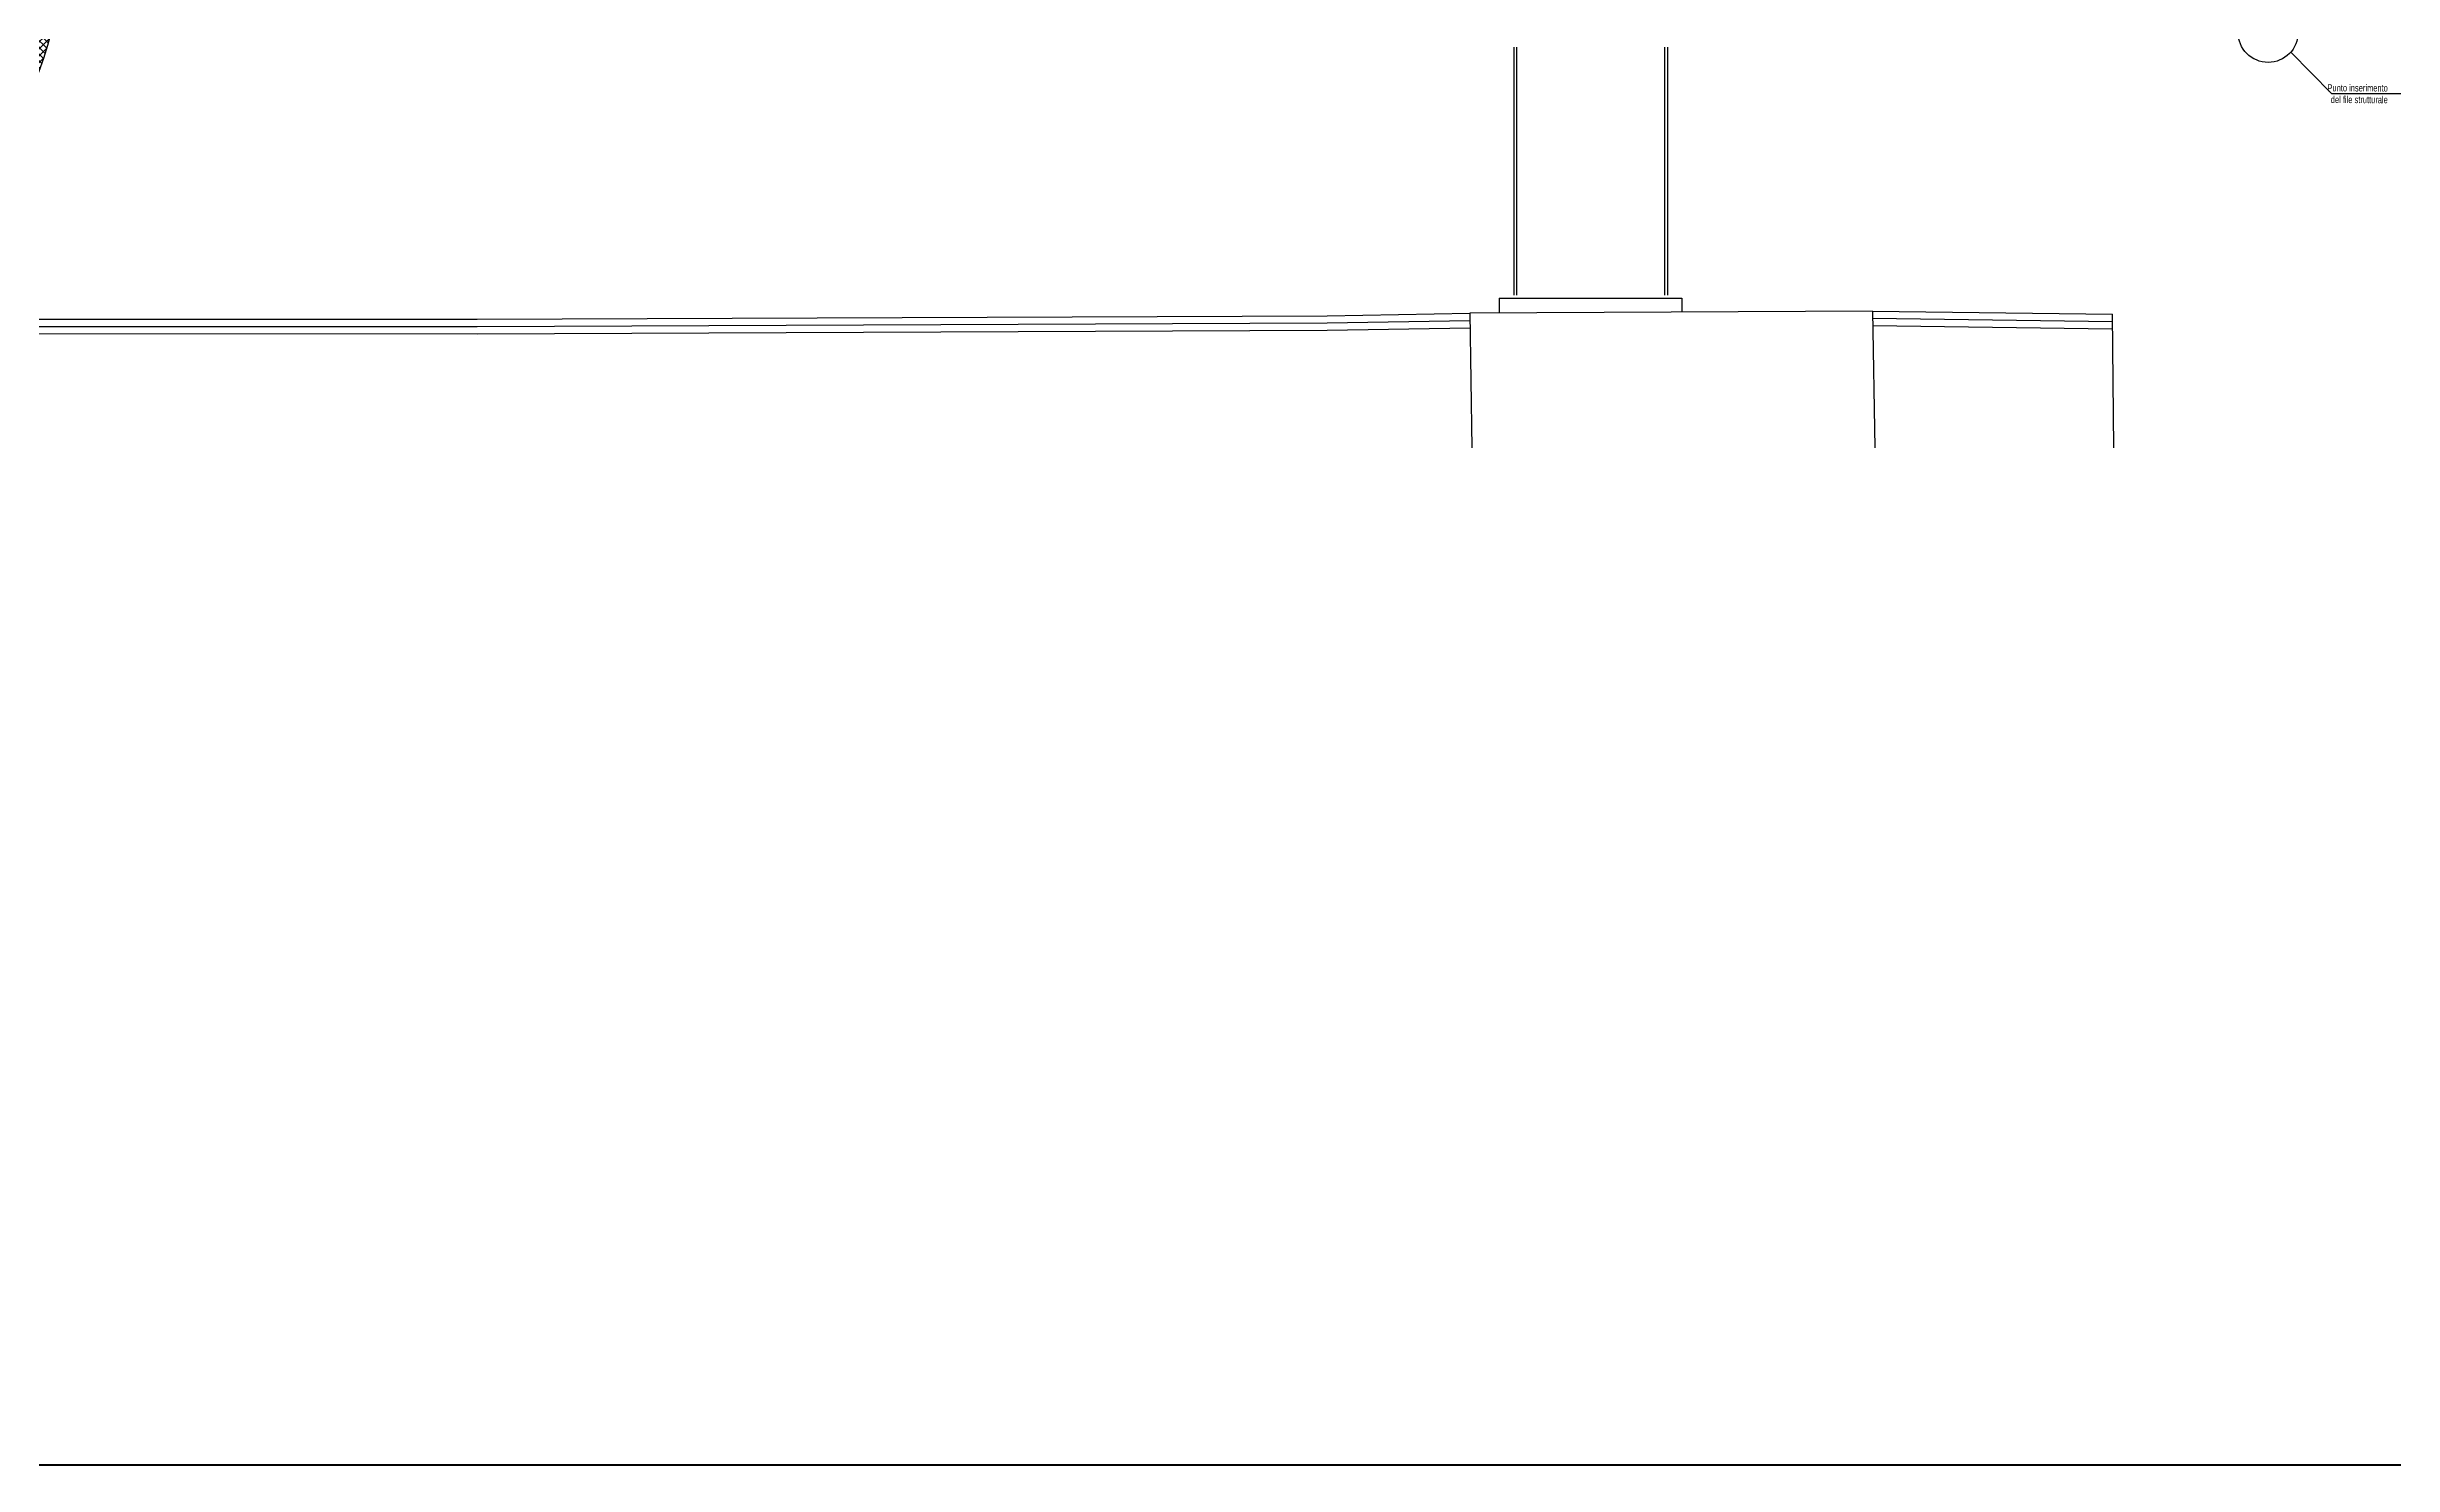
# Model space of a CAD drawing. Header units: millimetres. Extents: x -3782782348 to 131293, y -36553 to 57271.
# Drawn here: x 94668 to 99543, y 31795 to 34743 of the extents above; entities that cross this region are included whole.
import ezdxf

# ---------------------------------------------------------------- set-up
doc = ezdxf.new("R2010")
doc.units = ezdxf.units.MM
doc.header["$LTSCALE"] = 0.01
doc.layers.add('tubi_uta', color=253, linetype='Continuous', lineweight=50)
doc.layers.add('X_MURI', color=8, linetype='Continuous')
doc.styles.add('QUOTE', font='simplex.shx', dxfattribs={"width": 0.7})
pattern_1 = [(45, (96724.817, -16956.502), (-7.0710678, 7.0710678), []), (135, (96724.817, -16956.502), (-7.0710678, -7.0710678), [])]

msp = doc.modelspace()

# ---------------------------------------------------------------- hatches: boundary and pattern name
at = {"layer": 'X_MURI', "ltscale": 4}
h = msp.add_hatch(dxfattribs=at)
h.set_pattern_fill('_USER', color=256, scale=10, angle=45, style=0, double=1, pattern_type=0)
h.set_pattern_definition(pattern_1)
h.paths.add_polyline_path([(94703.5, 35226), (94673.5, 35226), (94673.5, 35137.3), (94703.5, 35132.7)])
h.paths.add_polyline_path([(94677.1, 35136.5), (94699.6, 35136.5), (94699.6, 35158.2), (94677.1, 35158.2)], flags=25)
h.paths.add_polyline_path([(94549.4, 34536.4), (94583.4, 34513.9), (94595.4, 34532), (94561.4, 34554.5)], flags=9)
h.paths.add_polyline_path([(94782.7, 34546.9), (94782.7, 34578.1), (94760.9, 34578.1), (94760.9, 34546.9)], flags=9)
h.paths.add_polyline_path([(93902.9, 35023.9), (93902.9, 35055.1), (93881.2, 35055.1), (93881.2, 35023.9)], flags=9)
h.paths.add_polyline_path([(93824.5, 35048.6), (93847, 35048.6), (93847, 35070.3), (93824.5, 35070.3)], flags=9)
h.paths.add_polyline_path([(94250.2, 35048.7), (94281.4, 35048.7), (94281.4, 35070.4), (94250.2, 35070.4)], flags=9)
h.paths.add_polyline_path([(92361.6, 35007.7), (92401.6, 35007.7), (92401.6, 35029.4), (92361.6, 35029.4)], flags=9)
h.paths.add_polyline_path([(91943.7, 35225.4), (91983.6, 35225.4), (91983.6, 35247.1), (91943.7, 35247.1)], flags=9)
h.paths.add_polyline_path([(93854.4, 34963.5), (93876.9, 34963.5), (93876.9, 34985.3), (93854.4, 34985.3)], flags=9)
h.paths.add_polyline_path([(90134, 34821.9), (90185, 34821.8), (90185.1, 34865.8), (90134.1, 34866)], flags=9)
h.paths.add_polyline_path([(90975.1, 34095.8), (91234.8, 34095.2), (91234.9, 34133.1), (90975.2, 34133.8)], flags=9)
h.paths.add_polyline_path([(93645.5, 34564.3), (93740.9, 34564), (93741, 34633.1), (93645.7, 34633.3)], flags=9)
h.paths.add_polyline_path([(90776.8, 34519.2), (90827.8, 34519.1), (90827.9, 34563.2), (90776.9, 34563.3)], flags=9)
h.paths.add_polyline_path([(90754, 34578.2), (90834.4, 34578), (90834.6, 34654.3), (90754.2, 34654.5)], flags=9)
h.paths.add_polyline_path([(93491.9, 34800.2), (93540, 34813.8), (93538.1, 34832.3), (93490, 34818.7)], flags=9)
h.paths.add_polyline_path([(90522.4, 35248.7), (90553, 35248.6), (90553.1, 35282.2), (90522.5, 35282.3)], flags=9)
h.paths.add_polyline_path([(90667.4, 34769.3), (90710.7, 34769.3), (90710.7, 34793.5), (90667.4, 34793.5)], flags=9)
h.paths.add_polyline_path([(91946.4, 34774.3), (91989.7, 34774.3), (91989.7, 34798.6), (91946.4, 34798.6)], flags=9)
h.paths.add_polyline_path([(94180.4, 34427.7), (94346.8, 34427.3), (94347, 34496.3), (94180.5, 34496.7)], flags=9)
h.paths.add_polyline_path([(94101.2, 35129.6), (94224.7, 35129.2), (94224.9, 35198.3), (94101.4, 35198.6)], flags=9)
h.paths.add_polyline_path([(92386.8, 35366.4), (92431.2, 35366.3), (92431.3, 35385.7), (92386.8, 35385.8)], flags=9)
h.paths.add_polyline_path([(91686.3, 34962), (91716.8, 34962.1), (91716.8, 34995.7), (91686.2, 34995.6)], flags=9)
h.paths.add_polyline_path([(93889.2, 34616.7), (94060.3, 34616.2), (94060.4, 34684.9), (93889.4, 34685.4)], flags=9)
h.paths.add_polyline_path([(93354.6, 34438.8), (93397.9, 34438.8), (93397.9, 34463.1), (93354.6, 34463.1)], flags=9)
h.paths.add_polyline_path([(92977.2, 35221.2), (92998.6, 35221.2), (92998.6, 35244.8), (92977.2, 35244.7)], flags=9)
h.paths.add_polyline_path([(91426.8, 35248.7), (91457.4, 35248.6), (91457.5, 35282.2), (91426.9, 35282.3)], flags=9)
h.paths.add_polyline_path([(93529.3, 34272.6), (93707.4, 34272.1), (93707.6, 34340.9), (93529.5, 34341.4)], flags=9)
h.paths.add_polyline_path([(91666.4, 34748.1), (91717.4, 34748), (91717.5, 34792), (91666.5, 34792.2)], flags=9)
h.paths.add_polyline_path([(92166.4, 34748.1), (92217.4, 34748), (92217.5, 34792), (92166.5, 34792.2)], flags=9)
h.paths.add_polyline_path([(92648.1, 34815.1), (92782.1, 34814.7), (92782.2, 34883.5), (92648.3, 34883.9)], flags=9)
h.paths.add_polyline_path([(93154.2, 34808.6), (93288.2, 34808.3), (93288.4, 34877.1), (93154.4, 34877.4)], flags=9)
h.paths.add_polyline_path([(90134, 35066.5), (90185, 35066.4), (90185.1, 35110.4), (90134.1, 35110.6)], flags=9)
h.paths.add_polyline_path([(92410.6, 34023.8), (92460.8, 34023.7), (92461, 34101), (92410.8, 34101.1)], flags=9)
h.paths.add_polyline_path([(92828.8, 34439), (93036.5, 34438.4), (93036.5, 34476.4), (92828.9, 34477)], flags=9)
h = msp.add_hatch(dxfattribs=at)
h.set_pattern_fill('_USER', color=256, scale=10, angle=45, style=0, double=1, pattern_type=0)
h.set_pattern_definition(pattern_1)
h.paths.add_polyline_path([(94703.5, 34945.2), (94703.5, 34947.2), (94703.5, 35023.9), (94703.5, 35132.7), (94673.5, 35137.3), (94673.5, 35022.1), (94673.5, 34946.6, -0.294477), (94169.7, 34240.8), (93130.9, 34240.8), (93130.9, 34225.8), (94211.4, 34225.8, 0.28363)])
h.paths.add_polyline_path([(94549.4, 34536.4), (94583.4, 34513.9), (94595.4, 34532), (94561.4, 34554.5)], flags=24)

# ---------------------------------------------------------------- linework, layer by layer
at = {"layer": 'tubi_uta', "color": 7}
msp.add_lwpolyline([(81403.4, 44392.5), (108621.8, 44392.5), (108621.8, 31794.9), (81403.4, 31794.9)], close=True, dxfattribs=at)
at = {"layer": 'X_MURI', "ltscale": 4}
for p, q in [((97715.7, 34742, 0), (97715.7, 34226.4, 0)), ((97721.7, 34742, 0), (97721.7, 34226.4, 0)), ((98029.1, 34742, 0), (98029.1, 34226.4, 0)), ((98035.1, 34742, 0), (98035.1, 34226.4, 0)), ((99330.6, 34731.8), (99414.9, 34645.7)), ((99414.9, 34645.7), (99616.3, 34645.7)), ((95561.8, 34176.5, 0), (97327.8, 34183.8, 0)), ((95561.8, 34176.5, 0), (97327.8, 34183.8, 0)), ((97327.8, 34183.8, 0), (97624.5, 34188.9, 0)), ((97327.8, 34183.8, 0), (97624.5, 34188.9, 0)), ((97624.5, 34188.9, 0), (97629, 33909.4, 0)), ((97685.7, 34220.4), (98065.1, 34220.4)), ((97685.7, 34220.4, 0), (97685.7, 34189.9, 0)), ((98065.1, 34220.4, 0), (98065.1, 34191.3, 0)), ((98461.3, 34178.5, 0), (98959.8, 34171.9, 0)), ((98461.5, 34193.5, 0), (98466, 33909.4, 0)), ((98461.5, 34193.5, 0), (98960, 34186.9, 0)), ((94089.9, 34176.8, 0), (95561.8, 34176.5, 0)), ((94284.7, 34176.8, 0), (95561.8, 34176.5, 0)), ((94284.7, 34161.8, 0), (95561.8, 34161.5, 0)), ((94284.7, 34146.8, 0), (95561.8, 34146.5, 0)), ((95561.9, 34161.5, 0), (97327.9, 34168.8, 0)), ((95561.9, 34146.5, 0), (97327.9, 34153.8, 0)), ((95561.9, 34146.5, 0), (97327.9, 34153.8, 0)), ((97328, 34168.8, 0), (97624.8, 34173.9, 0)), ((97328.3, 34153.8, 0), (97625, 34158.9, 0)), ((97328.3, 34153.8, 0), (97625, 34158.9, 0)), ((98462, 34163.5, 0), (98959.7, 34156.9, 0))]:
    msp.add_line(p, q, dxfattribs=at)
at = {"layer": 'X_MURI', "ltscale": 4, "elevation": 0}
for points in [[(98461.5, 34193.5), (97624.5, 34188.9), (97629, 33909.4)], [(98962.7, 33909.4), (98960, 34186.9)]]:
    msp.add_lwpolyline(points, dxfattribs=at)
at = {"layer": 'X_MURI', "ltscale": 4}
msp.add_circle((99283.5, 34773), 62.6, dxfattribs=at)
for radius, start, end in [(800, 291.661, 357.2949), (830, 293.9552, 357.3741)]:
    msp.add_arc((93874.4, 34984.3, 0), radius, start, end, dxfattribs=at)

# ---------------------------------------------------------------- texts
at = {"layer": 'X_MURI', "ltscale": 4, "insert": (99532.2, 34625.3, 0), "char_height": 14.56, "width": 236.727, "attachment_point": 9, "rotation": 359.8509, "style": 'QUOTE'}
msp.add_mtext('{\\fArial|b0|i0|c0|p34;Punto inserimento \\Pdel file strutturale}', dxfattribs=at)

doc.saveas('drawing.dxf')
